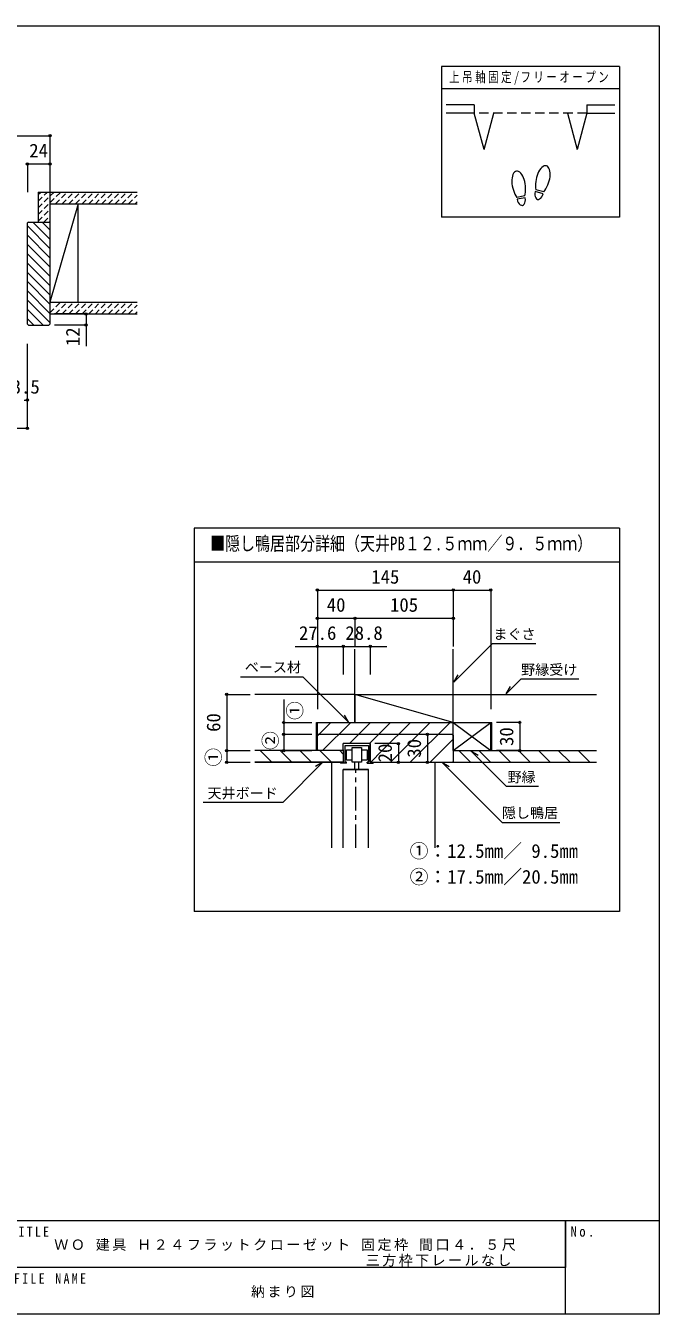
# Model space of a CAD drawing. Units: millimetres on the paper, with parts at other scales. Extents: x -197 to 198, y -138 to 137.
# Drawn here: x 62.6 to 197.8, y -138 to 137 of the extents above; entities that cross this region are included whole.
import ezdxf
from ezdxf.enums import TextEntityAlignment as Align

# ---------------------------------------------------------------- set-up
doc = ezdxf.new("R2010")
doc.units = ezdxf.units.MM
doc.header["$PDMODE"] = 32
doc.header["$PDSIZE"] = 0.5
for name, pattern in [('CHAIN1', [8, 5, -1, 1, -1]), ('DASHED1', [1.8, 1.2, -0.6]), ('DASHED2', [3, 2, -1])]:
    doc.linetypes.add(name, pattern=pattern)
for name, color, linetype, lineweight in [('0-0_補助線', 7, 'Continuous', 9), ('0-1_通り芯', 4, 'CHAIN1', 9), ('0-3_仕上げ', 2, 'Continuous', 9), ('0-4_枠', 3, 'Continuous', 9), ('0-8_戸当り', 3, 'Continuous', 9), ('0-A_文字', 7, 'Continuous', 9), ('0-B_寸法', 7, 'Continuous', 9), ('0-C_ハッチ', 4, 'DASHED1', 9), ('F-0_補助線', 7, 'Continuous', 9)]:
    doc.layers.add(name, color=color, linetype=linetype, lineweight=lineweight)
doc.layers.add('F-A_文字', color=7, linetype='Continuous')
doc.styles.add('ＭＳ ゴシック', font='')
doc.styles.get('ＭＳ ゴシック').set_extended_font_data('MS Gothic')

msp = doc.modelspace()

# ---------------------------------------------------------------- linework, layer by layer
at = {"layer": '0-0_補助線'}
for p, q in [((153.84, -11.706), (132.84, -5.706)), ((153.84, -17.706), (161.84, -11.706)), ((153.84, -11.706), (161.84, -17.706)), ((153.84, -17.706), (153.84, -11.706)), ((161.84, -17.706), (161.84, -11.706)), ((136.12, -16.206), (136.12, -20.206)), ((130.36, -17.506), (130.36, -20.206)), ((130.76, -20.206), (130.76, -16.606)), ((130.76, -16.606), (135.72, -16.606)), ((134.24, -17.566), (135.434, -17.566)), ((135.434, -17.566), (135.434, -19.766)), ((135.72, -16.606), (135.72, -20.206)), ((111.495, -20.206), (130.36, -20.206)), ((129.76, -20.206), (129.76, -20.406)), ((130.36, -20.206), (129.76, -20.206)), ((131.02, -20.406), (129.76, -20.406)), ((132.24, -19.766), (131.034, -19.766)), ((134.24, -20.206), (132.24, -20.206)), ((132.84, -21.706), (132.84, -20.206)), ((133.64, -20.206), (133.64, -21.706)), ((135.434, -19.766), (134.24, -19.766)), ((135.487, -20.406), (135.487, -20.206)), ((135.72, -20.206), (135.487, -20.206)), ((135.487, -20.406), (136.72, -20.406)), ((136.32, -20.206), (136.72, -20.206)), ((136.72, -20.206), (136.72, -20.406))]:
    msp.add_line(p, q, dxfattribs=at)
at = {"layer": '0-0_補助線', "color": 4}
for p, q in [((127.71, -11.706), (124.84, -14.576)), ((131.953, -11.706), (125.953, -17.706)), ((136.195, -11.706), (131.695, -16.206)), ((140.438, -11.706), (135.938, -16.206)), ((144.681, -11.706), (138.681, -17.706)), ((148.923, -11.706), (140.423, -20.206)), ((153.166, -11.706), (144.666, -20.206)), ((153.84, -15.274), (148.909, -20.206)), ((115.118, -20.206), (112.618, -17.706)), ((119.36, -20.206), (116.86, -17.706)), ((123.603, -20.206), (121.103, -17.706)), ((127.846, -20.206), (125.346, -17.706)), ((130.36, -18.478), (129.588, -17.706)), ((138.681, -17.706), (136.25, -20.136)), ((157.544, -20.206), (155.044, -17.706)), ((161.787, -20.206), (159.287, -17.706)), ((166.03, -20.206), (163.53, -17.706)), ((170.272, -20.206), (167.772, -17.706)), ((174.515, -20.206), (172.015, -17.706)), ((178.757, -20.206), (176.257, -17.706)), ((183, -20.206), (180.5, -17.706))]:
    msp.add_line(p, q, dxfattribs=at)
at = {"layer": '0-0_補助線', "color": 6}
for p, q in [((130.34, -21.706), (135.74, -21.706)), ((135.74, -21.706), (130.34, -21.706)), ((130.34, -21.876), (130.34, -21.706)), ((130.34, -38.466), (130.34, -21.876)), ((133.64, -21.706), (132.84, -21.706)), ((135.74, -38.466), (135.74, -21.706))]:
    msp.add_line(p, q, dxfattribs=at)
at = {"layer": '0-0_補助線'}
for points in [[(131.034, -19.766), (131.034, -17.566), (132.24, -17.566)], [(132.24, -20.206), (132.24, -17.006), (134.24, -17.006), (134.24, -20.206)], [(131.02, -20.406), (131.02, -20.206), (130.76, -20.206)]]:
    msp.add_lwpolyline(points, dxfattribs=at)
at = {"layer": '0-1_通り芯'}
msp.add_line((133.04, -38.466), (133.04, -21.706), dxfattribs=at)
at = {"layer": '0-3_仕上げ'}
for p, q in [((65.232, 101.512), (86.331, 101.512)), ((65.232, 101.512), (65.232, 95.112)), ((67.732, 101.512), (67.732, 75.512)), ((67.732, 99.012), (86.331, 99.012)), ((73.732, 78.012), (73.732, 99.012)), ((67.732, 78.012), (86.331, 78.012)), ((67.732, 75.512), (86.331, 75.512)), ((132.84, -11.706), (132.84, 3.973)), ((153.84, -11.706), (153.84, 3.973)), ((132.84, -5.706), (111.495, -5.706)), ((132.84, -5.706), (184.375, -5.706)), ((132.84, -5.706), (132.84, -11.706)), ((130.36, -17.706), (111.495, -17.706)), ((153.84, -17.706), (184.375, -17.706)), ((130.36, -20.206), (111.495, -20.206)), ((153.64, -20.206), (184.375, -20.206))]:
    msp.add_line(p, q, dxfattribs=at)
at = {"layer": '0-3_仕上げ', "color": 7}
msp.add_line((73.732, 99.012), (67.732, 78.012), dxfattribs=at)
at = {"layer": '0-4_枠'}
for p, q in [((63.132, 95.112), (62.932, 94.912)), ((63.132, 95.112), (67.532, 95.112)), ((67.732, 94.912), (67.532, 95.112)), ((67.732, 94.912), (67.732, 73.312)), ((63.132, 73.112), (67.532, 73.112)), ((67.732, 73.312), (67.532, 73.112)), ((124.64, -17.706), (124.64, -11.706)), ((124.64, -11.706), (162.04, -11.706)), ((124.84, -17.506), (124.84, -11.706)), ((162.04, -17.706), (162.04, -11.706)), ((125.04, -14.206), (124.84, -14.406)), ((125.04, -14.206), (153.64, -14.206)), ((136.12, -16.206), (130.36, -16.206)), ((130.36, -17.506), (130.36, -16.206)), ((136.12, -20.006), (136.12, -16.206)), ((153.84, -14.406), (153.64, -14.206)), ((153.84, -14.406), (153.84, -20.006)), ((125.04, -17.706), (124.84, -17.506)), ((130.16, -17.706), (130.36, -17.506)), ((136.32, -20.206), (136.12, -20.006)), ((136.32, -20.206), (153.64, -20.206)), ((153.64, -20.206), (153.84, -20.006))]:
    msp.add_line(p, q, dxfattribs=at)
at = {"layer": '0-4_枠', "color": 4}
for p, q in [((127.94, -38.466), (127.94, -20.206)), ((149.94, -38.466), (149.94, -20.206))]:
    msp.add_line(p, q, dxfattribs=at)
at = {"layer": '0-4_枠'}
msp.add_lwpolyline([(63.132, 73.112), (62.932, 73.312), (62.932, 94.912)], dxfattribs=at)
at = {"layer": '0-8_戸当り', "color": 2}
for p, q in [((158.328, 120.15), (152.328, 120.15)), ((158.328, 118.35), (152.328, 118.35)), ((158.328, 120.15), (158.328, 118.35)), ((160.398, 110.623), (158.328, 118.35)), ((160.398, 110.623), (162.469, 118.35)), ((178.187, 118.35), (180.257, 110.623)), ((182.328, 118.35), (180.257, 110.623)), ((182.328, 120.15), (182.328, 118.35)), ((182.328, 120.15), (188.328, 120.15)), ((182.328, 118.35), (188.328, 118.35))]:
    msp.add_line(p, q, dxfattribs=at)
at = {"layer": '0-8_戸当り', "color": 7, "linetype": 'DASHED2'}
msp.add_line((182.328, 118.35), (158.328, 118.35), dxfattribs=at)
at = {"layer": '0-8_戸当り'}
for p, q in [((173.135, 101.547), (171.439, 102.001)), ((169.133, 100.676), (167.404, 100.371)), ((169.206, 100.262), (167.477, 99.957)), ((173.026, 101.141), (171.33, 101.596))]:
    msp.add_line(p, q, dxfattribs=at)
for centre, major_axis, ratio, start_param, end_param in [((172.984, 104.376), (0.729, 2.72), 0.5, 4.3405914, 8.2257792), ((167.801, 103.175), (-0.489, 2.773), 0.5, 4.3405914, 8.2257792), ((167.815, 103.096), (-0.593, 3.361), 0.4, 1.8506333, 2.4428768), ((167.815, 103.096), (-0.593, 3.361), 0.4, 3.8403085, 4.432552), ((172.963, 104.298), (0.883, 3.296), 0.4, 1.8506333, 2.4428768), ((172.963, 104.298), (0.883, 3.296), 0.4, 3.8403085, 4.432552), ((168.341, 100.11), (-0.254, 1.441), 0.6, 1.5707963, 4.712389), ((172.178, 101.368), (0.379, 1.413), 0.6, 1.5707963, 4.712389)]:
    msp.add_ellipse(centre, major_axis=major_axis, ratio=ratio, start_param=start_param, end_param=end_param, dxfattribs=at)
at = {"layer": '0-A_文字', "color": 3}
for p, q in [((151.328, 128.333), (151.328, 96.133)), ((189.328, 128.333), (151.328, 128.333)), ((189.328, 123.533), (151.328, 123.533)), ((189.328, 29.75), (189.328, -52.061))]:
    msp.add_line(p, q, dxfattribs=at)
at = {"layer": '0-A_文字'}
for p, q in [((153.963, -3.089), (162.23, 5.178)), ((162.23, 5.178), (171.465, 5.178)), ((153.963, -3.089), (154.863, -1.53)), ((165.152, -5.572), (166.052, -4.013)), ((131.528, -11.706), (130.628, -10.147)), ((157.61, -17.784), (165.109, -25.283)), ((157.61, -17.784), (159.169, -18.684)), ((125.985, -20.206), (117.421, -28.77)), ((125.985, -20.206), (124.426, -21.106)), ((151.402, -20.206), (152.961, -21.106)), ((165.109, -25.283), (172.02, -25.283)), ((117.421, -28.77), (100.459, -28.77))]:
    msp.add_line(p, q, dxfattribs=at)
at = {"layer": '0-A_文字', "color": 3}
msp.add_lwpolyline([(189.328, 128.333), (189.328, 96.133), (151.328, 96.133)], dxfattribs=at)
at = {"layer": '0-A_文字'}
for points in [[(131.528, -11.706), (121.821, -1.998), (108.44, -1.998)], [(165.152, -5.572), (168.347, -2.377), (180.607, -2.377)], [(151.402, -20.206), (164.247, -33.052), (176.597, -33.052)]]:
    msp.add_lwpolyline(points, dxfattribs=at)
at = {"layer": '0-B_寸法', "color": 4}
for p, q in [((-170.068, 113.512), (67.732, 113.512)), ((67.732, 113.512), (67.732, 101.512)), ((62.932, 107.512), (67.732, 107.512)), ((62.932, 107.512), (62.932, 101.512)), ((67.732, 107.512), (67.732, 101.512)), ((75.458, 75.512), (68.732, 75.512)), ((75.458, 75.512), (75.458, 68.615)), ((75.458, 73.112), (68.732, 73.112)), ((62.932, 57.112), (62.932, 69.112)), ((62.232, 57.112), (62.932, 57.112)), ((62.932, 51.112), (62.932, 57.112)), ((-165.268, 51.112), (62.932, 51.112)), ((124.84, 16.55), (153.84, 16.55)), ((124.84, 16.55), (124.84, 10.55)), ((153.84, 16.55), (153.84, 10.55)), ((153.84, 16.55), (161.84, 16.55)), ((161.84, 16.55), (161.84, -8.862)), ((124.84, 10.55), (132.84, 10.55)), ((124.84, 10.55), (124.84, -8.862)), ((132.84, 10.55), (132.84, 4.55)), ((132.84, 10.55), (153.84, 10.55)), ((153.84, 10.55), (153.84, 4.55)), ((120.121, 4.55), (130.36, 4.55)), ((124.84, 4.55), (124.84, -1.45)), ((130.36, 4.55), (130.36, -1.45)), ((130.36, 4.55), (139.637, 4.55)), ((136.12, 4.55), (136.12, -1.45)), ((105.495, -5.706), (105.495, -17.706)), ((105.495, -5.706), (110.495, -5.706)), ((117.665, -6.819), (117.665, -14.206)), ((117.665, -11.706), (123.64, -11.706)), ((168.04, -11.706), (163.04, -11.706)), ((168.04, -11.706), (168.04, -17.706)), ((117.665, -14.206), (123.64, -14.206)), ((117.665, -14.206), (117.665, -17.706)), ((142.12, -16.206), (137.12, -16.206)), ((142.12, -16.206), (142.12, -20.206)), ((148.329, -14.206), (148.329, -20.206)), ((105.495, -17.706), (110.495, -17.706)), ((105.495, -17.706), (105.495, -20.206)), ((117.665, -17.706), (123.64, -17.706)), ((168.04, -17.706), (163.04, -17.706)), ((105.495, -20.206), (110.495, -20.206)), ((136.12, -20.206), (142.12, -20.206))]:
    msp.add_line(p, q, dxfattribs=at)
at = {"layer": '0-B_寸法', "color": 3}
for p, q in [((189.328, 22.55), (98.495, 22.55)), ((189.328, -52.061), (98.495, -52.061))]:
    msp.add_line(p, q, dxfattribs=at)
msp.add_lwpolyline([(189.328, 29.75), (98.495, 29.75), (98.495, -52.061)], dxfattribs=at)
at = {"layer": '0-B_寸法'}
for p in [(67.732, 113.512), (62.932, 107.512), (67.732, 107.512), (75.458, 75.512), (75.458, 73.112), (62.932, 57.112), (62.932, 51.112), (124.84, 16.55), (153.84, 16.55), (161.84, 16.55), (124.84, 10.55), (132.84, 10.55), (153.84, 10.55), (124.84, 4.55), (130.36, 4.55), (136.12, 4.55), (105.495, -5.706), (117.665, -11.706), (168.04, -11.706), (117.665, -14.206), (142.12, -16.206), (148.329, -14.206), (105.495, -17.706), (117.665, -17.706), (168.04, -17.706), (105.495, -20.206), (142.12, -20.206), (148.329, -20.206)]:
    msp.add_point(p, dxfattribs=at)
at = {"layer": '0-C_ハッチ'}
for p, q in [((65.232, 98.126), (68.618, 101.512)), ((65.232, 99.54), (67.204, 101.512)), ((65.232, 100.954), (65.79, 101.512)), ((65.232, 96.711), (70.032, 101.512)), ((68.947, 99.012), (71.447, 101.512)), ((70.361, 99.012), (72.861, 101.512)), ((71.775, 99.012), (74.275, 101.512)), ((73.189, 99.012), (75.689, 101.512)), ((74.603, 99.012), (77.103, 101.512)), ((76.018, 99.012), (78.518, 101.512)), ((77.432, 99.012), (79.932, 101.512)), ((78.846, 99.012), (81.346, 101.512)), ((80.26, 99.012), (82.76, 101.512)), ((81.674, 99.012), (84.174, 101.512)), ((83.089, 99.012), (85.589, 101.512)), ((84.503, 99.012), (86.331, 100.839)), ((85.917, 99.012), (86.331, 99.425)), ((65.232, 95.297), (67.732, 97.797)), ((66.461, 95.112), (67.732, 96.383)), ((67.732, 75.711), (70.032, 78.012)), ((68.947, 75.512), (71.447, 78.012)), ((70.361, 75.512), (72.861, 78.012)), ((71.775, 75.512), (74.275, 78.012)), ((73.189, 75.512), (75.689, 78.012)), ((74.603, 75.512), (77.103, 78.012)), ((76.018, 75.512), (78.518, 78.012)), ((77.432, 75.512), (79.932, 78.012)), ((78.846, 75.512), (81.346, 78.012)), ((80.26, 75.512), (82.76, 78.012)), ((81.674, 75.512), (84.174, 78.012)), ((83.089, 75.512), (85.589, 78.012)), ((84.503, 75.512), (86.331, 77.339)), ((85.917, 75.512), (86.331, 75.925))]:
    msp.add_line(p, q, dxfattribs=at)
at = {"layer": '0-C_ハッチ', "linetype": 'Continuous'}
for p, q in [((62.932, 94.274), (67.732, 89.474)), ((64.074, 95.112), (67.732, 91.454)), ((66.054, 95.112), (67.732, 93.434)), ((62.932, 92.294), (67.732, 87.494)), ((62.932, 90.314), (67.732, 85.514)), ((62.932, 88.334), (67.732, 83.534)), ((62.932, 86.354), (67.732, 81.554)), ((62.932, 84.375), (67.732, 79.575)), ((62.932, 84.375), (67.732, 79.575)), ((62.932, 82.395), (67.732, 77.595)), ((62.932, 82.395), (67.732, 77.595)), ((62.932, 80.415), (67.732, 75.615)), ((62.932, 78.435), (67.732, 73.635)), ((62.932, 76.455), (66.275, 73.112)), ((62.932, 74.475), (64.295, 73.112))]:
    msp.add_line(p, q, dxfattribs=at)
at = {"layer": 'F-0_補助線', "color": 3, "lineweight": 18}
msp.add_line((-197.2, -118), (197.8, -118), dxfattribs=at)
msp.add_lwpolyline([(-197.2, 137), (197.8, 137), (197.8, -138), (-197.2, -138)], close=True, dxfattribs=at)
at = {"layer": 'F-0_補助線', "color": 2, "lineweight": 18}
for points in [[(57.8, -118), (177.8, -118), (177.8, -128), (57.8, -128)], [(177.8, -118), (197.8, -118), (197.8, -138), (177.8, -138)]]:
    msp.add_lwpolyline(points, close=True, dxfattribs=at)

# ---------------------------------------------------------------- texts
at = {"layer": '0-0_補助線', "style": 'ＭＳ ゴシック', "width": 0.8}
msp.add_text('■隠し鴨居部分詳細（天井PB１２.５ｍｍ／９．５ｍｍ）', height=2.933, dxfattribs=at).set_placement((101.911, 24.15), align=Align.BOTTOM_LEFT)
at = {"layer": '0-0_補助線', "style": 'ＭＳ ゴシック'}
for s, p in [('まぐさ', (162.401, 5.399)), ('ベース材', (109.334, -1.662)), ('野縁受け', (168.324, -2.188)), ('野縁', (165.418, -25.12)), ('天井ボード', (101.377, -28.544)), ('隠し鴨居', (164.217, -32.754))]:
    msp.add_text(s, height=2.199, dxfattribs=at).set_placement(p, align=Align.BOTTOM_LEFT)
at = {"layer": '0-A_文字', "insert": (152.953, 124.433), "char_height": 2.199, "attachment_point": 7, "style": 'ＭＳ ゴシック'}
msp.add_mtext('\\T1.23;\\W0.75;上吊軸固定/フリーオープン', dxfattribs=at)
at = {"layer": '0-B_寸法', "style": 'ＭＳ ゴシック'}
for s, p in [('24', (63.332, 108.012)), ('3.5', (59.582, 57.612)), ('145', (136.34, 17.05)), ('40', (155.84, 17.05)), ('40', (126.84, 11.05)), ('105', (140.34, 11.05)), ('27.6', (120.904, 5.05)), ('28.8', (130.799, 5.05)), ('①：12.5㎜／ 9.5㎜', (144.528, -41.471)), ('②：17.5㎜／20.5㎜', (144.528, -46.983))]:
    msp.add_text(s, height=2.933, dxfattribs=at).set_placement(p, align=Align.BOTTOM_LEFT)
for s, p in [('12', (74.958, 68.635)), ('①', (122.386, -11.156)), ('60', (104.995, -13.706)), ('②', (117.165, -17.557)), ('30', (167.54, -16.706)), ('20', (141.62, -20.206)), ('30', (147.829, -19.206)), ('①', (104.995, -21.118))]:
    msp.add_text(s, height=2.933, rotation=90, dxfattribs=at).set_placement(p, align=Align.BOTTOM_LEFT)
at = {"layer": 'F-A_文字', "char_height": 2.199, "attachment_point": 7, "style": 'ＭＳ ゴシック'}
for s, insert in [('\\T1.38;\\W0.85;TITLE', (59.269, -121.478)), ('\\T1.38;\\W0.9;No.', (178.881, -121.478)), ('\\T1.18;ＷＯ\\~建具\\~Ｈ２４フラットクローゼット\\~固定枠\\~間口４．５尺', (68.662, -124.5)), ('\\T1.17;三方枠下レールなし', (135.162, -127.833)), ('\\T1.39;\\W0.85;FILE\\~NAME', (60.044, -131.478)), ('\\T1.17;納まり図', (110.662, -134.5))]:
    msp.add_mtext(s, dxfattribs=dict(at, insert=insert))

doc.saveas('drawing.dxf')
